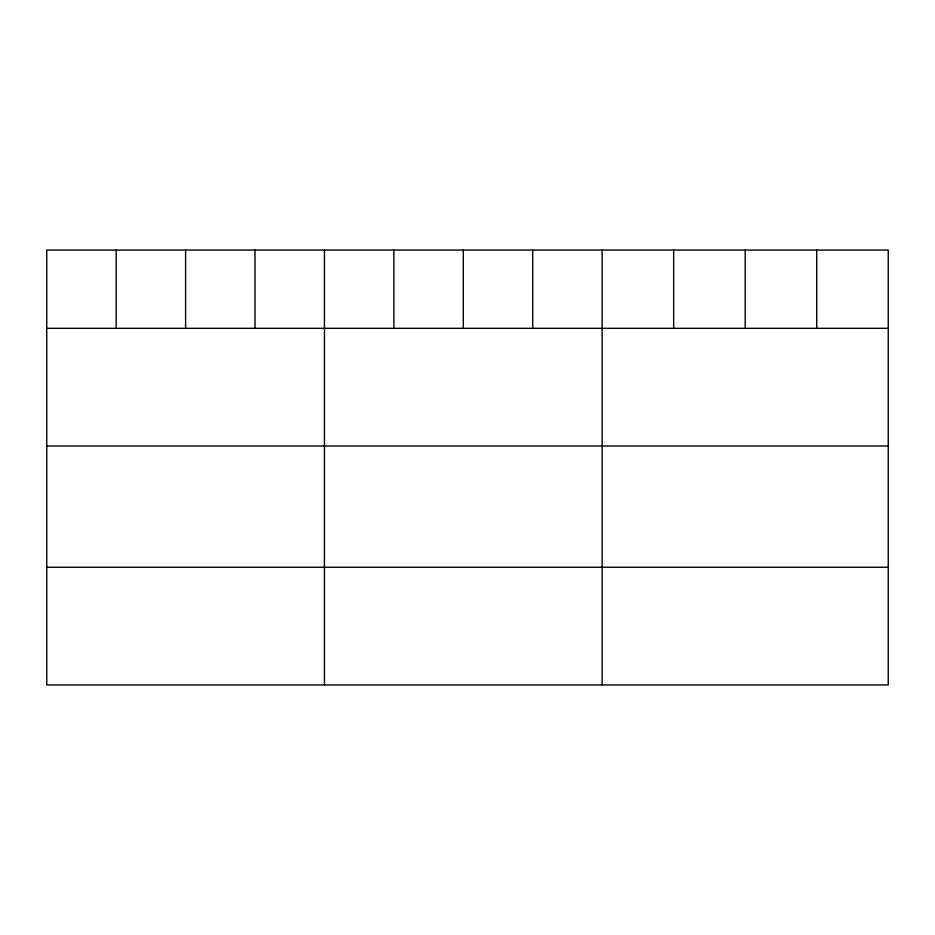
<?xml version="1.0" encoding="UTF-8"?>
<svg xmlns="http://www.w3.org/2000/svg" width="935" height="935" viewBox="0 0 935 935"><rect width="100%" height="100%" fill="white"/><g stroke="black" fill="none" stroke-linecap="round" stroke-linejoin="round"><path stroke-width="1.4" d="M888.25 328.325L888.25 684.934L46.75 684.934L46.75 250.066L888.25 250.066L888.25 328.325L46.75 328.325M46.75 446.007L888.25 446.007M46.75 567.253L888.25 567.253M816.722 250.066L816.722 328.325M745.195 250.066L745.195 328.325M673.667 250.066L673.667 328.325M602.14 250.066L602.14 684.934M532.716 250.066L532.716 328.325M463.292 250.066L463.292 328.325M393.869 250.066L393.869 328.325M324.445 250.066L324.445 684.934M255.021 250.066L255.021 328.325M185.597 250.066L185.597 328.325M116.174 250.066L116.174 328.325"/></g></svg>
